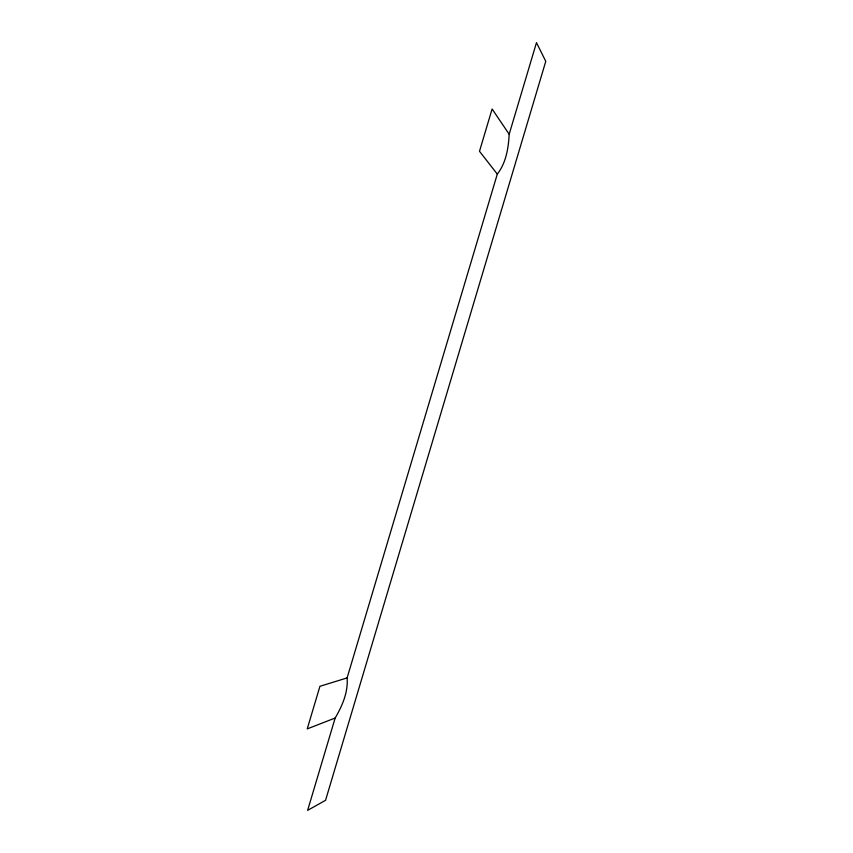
<?xml version="1.0" encoding="UTF-8"?>
<svg xmlns="http://www.w3.org/2000/svg" width="853" height="853" viewBox="0 0 853 853"><rect width="100%" height="100%" fill="white"/><g stroke="black" fill="none" stroke-linecap="round" stroke-linejoin="round"><path stroke-width="1.28" d="M509.177 134.241C508.431 148.23 506.096 162.848 497.299 174.097L347.118 677.9C348.248 692.231 342.288 705.847 335.165 718.013L307.634 810.35L325.558 800.306L545.771 61.331L536.484 42.65L509.177 134.241L492.106 108.981L479.493 151.301L497.299 174.097M335.165 718.013L307.229 728.899L319.928 686.302L347.118 677.9"/></g></svg>
